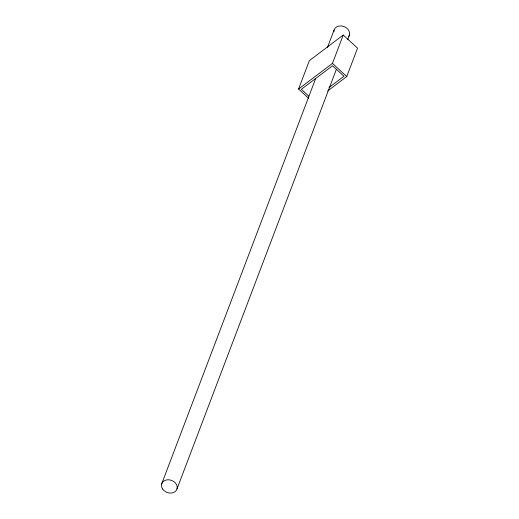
<?xml version="1.0" encoding="UTF-8"?>
<svg xmlns="http://www.w3.org/2000/svg" width="519" height="519" viewBox="0 0 519 519"><rect width="100%" height="100%" fill="white"/><g stroke="black" fill="none" stroke-linecap="round" stroke-linejoin="round"><path stroke-width="0.78" d="M308.701 98.338L298.574 89.028L309.35 60.658L343.241 35.02L357.539 48.163L346.763 76.533L327.58 91.046M161.675 483.929L315.656 78.557M327.457 47.495L334.08 30.07M298.574 89.028L332.465 63.383L343.241 35.02M176.998 488.93L336.455 69.17M347.678 39.619L349.41 35.071M329.014 87.562L343.98 76.241L332.543 65.725L301.364 89.313L308.799 96.151M332.465 63.383L346.763 76.533M333.866 31.75A8.07 6.442 20.8 0 1 343.578 26.385A8.07 6.442 20.8 0 1 348.671 36.59M162.622 489.034A8.07 6.442 20.8 0 0 176.265 490.449A8.07 6.442 20.8 0 0 169.129 479.809A8.07 6.442 20.8 0 0 162.622 489.034"/></g></svg>
